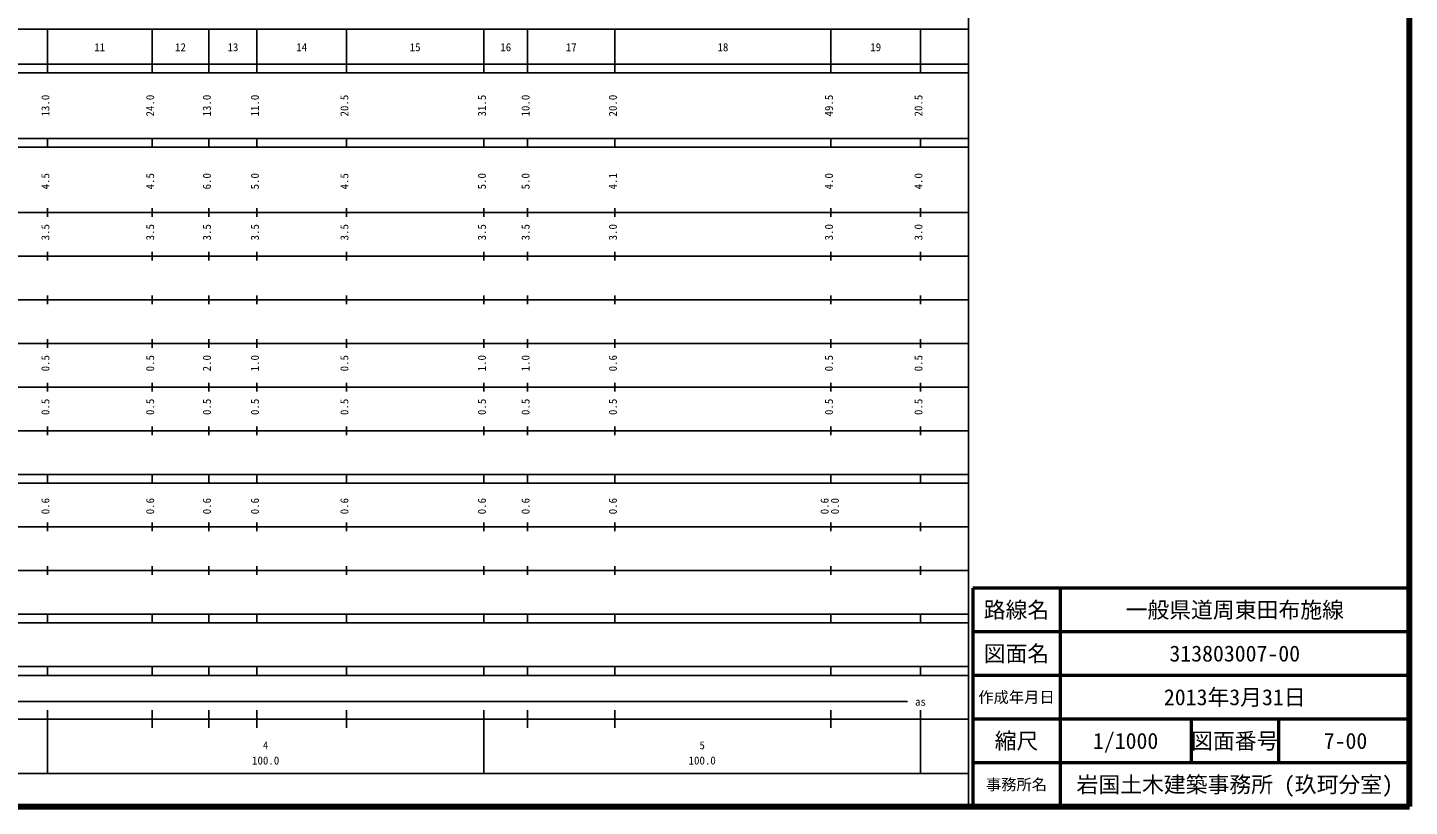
# Model space of a CAD drawing. Units: millimetres on the paper, enlarged 1000 times. Extents: x 40000 to 680000, y 20000 to 380000.
# Drawn here: x 363475 to 680000, y 20000 to 198357 of the extents above; entities that cross this region are included whole.
import ezdxf
from ezdxf.enums import TextEntityAlignment as Align

# ---------------------------------------------------------------- set-up
doc = ezdxf.new("R2010")
doc.units = ezdxf.units.MM
doc.header["$LTSCALE"] = 1000
for name, color, linetype, lineweight in [('M-TTL', 2, 'Continuous', 140), ('M-TTL-BAND', 7, 'Continuous', 25), ('M-TTL-FRAM', 2, 'Continuous', 50), ('M-TTL-LINE', 7, 'Continuous', 50)]:
    doc.layers.add(name, color=color, linetype=linetype, lineweight=lineweight)
doc.layers.add('M-TTL-TXT', color=7, linetype='Continuous')
doc.styles.add('ＭＳ ゴシック', font='')
doc.styles.get('ＭＳ ゴシック').set_extended_font_data('MS Gothic')

msp = doc.modelspace()

# ---------------------------------------------------------------- linework, layer by layer
at = {"layer": 'M-TTL'}
for p, q in [((680000, 20000), (680000, 380000)), ((40000, 20000), (680000, 20000))]:
    msp.add_line(p, q, dxfattribs=at)
at = {"layer": 'M-TTL-BAND'}
for p, q in [((579000, 20000), (579000, 370000)), ((68000, 198000), (579000, 198000)), ((368000, 188000), (368000, 198000)), ((392000, 188000), (392000, 198000)), ((405000, 188000), (405000, 198000)), ((416000, 188000), (416000, 198000)), ((436500, 188000), (436500, 198000)), ((468000, 188000), (468000, 198000)), ((478000, 188000), (478000, 198000)), ((498000, 188000), (498000, 198000)), ((547500, 188000), (547500, 198000)), ((568000, 188000), (568000, 198000)), ((40000, 190000), (579000, 190000)), ((40000, 188000), (579000, 188000)), ((40000, 173000), (579000, 173000)), ((40000, 171000), (579000, 171000)), ((368000, 171000), (368000, 173000)), ((392000, 171000), (392000, 173000)), ((405000, 171000), (405000, 173000)), ((416000, 171000), (416000, 173000)), ((436500, 171000), (436500, 173000)), ((468000, 171000), (468000, 173000)), ((478000, 171000), (478000, 173000)), ((498000, 171000), (498000, 173000)), ((547500, 171000), (547500, 173000)), ((568000, 171000), (568000, 173000)), ((40000, 156000), (579000, 156000)), ((368000, 155000), (368000, 157000)), ((392000, 155000), (392000, 157000)), ((405000, 155000), (405000, 157000)), ((416000, 155000), (416000, 157000)), ((436500, 155000), (436500, 157000)), ((468000, 155000), (468000, 157000)), ((478000, 155000), (478000, 157000)), ((498000, 155000), (498000, 157000)), ((547500, 155000), (547500, 157000)), ((568000, 155000), (568000, 157000)), ((46000, 146000), (579000, 146000)), ((368000, 145000), (368000, 147000)), ((392000, 145000), (392000, 147000)), ((405000, 145000), (405000, 147000)), ((416000, 145000), (416000, 147000)), ((436500, 145000), (436500, 147000)), ((468000, 145000), (468000, 147000)), ((478000, 145000), (478000, 147000)), ((498000, 145000), (498000, 147000)), ((547500, 145000), (547500, 147000)), ((568000, 145000), (568000, 147000)), ((368000, 135000), (368000, 137000)), ((392000, 135000), (392000, 137000)), ((405000, 135000), (405000, 137000)), ((416000, 135000), (416000, 137000)), ((436500, 135000), (436500, 137000)), ((468000, 135000), (468000, 137000)), ((478000, 135000), (478000, 137000)), ((498000, 135000), (498000, 137000)), ((547500, 135000), (547500, 137000)), ((568000, 135000), (568000, 137000)), ((52000, 136000), (579000, 136000)), ((368000, 125000), (368000, 127000)), ((392000, 125000), (392000, 127000)), ((405000, 125000), (405000, 127000)), ((416000, 125000), (416000, 127000)), ((436500, 125000), (436500, 127000)), ((468000, 125000), (468000, 127000)), ((478000, 125000), (478000, 127000)), ((498000, 125000), (498000, 127000)), ((547500, 125000), (547500, 127000)), ((568000, 125000), (568000, 127000)), ((46000, 126000), (579000, 126000)), ((52000, 116000), (579000, 116000)), ((368000, 115000), (368000, 117000)), ((392000, 115000), (392000, 117000)), ((405000, 115000), (405000, 117000)), ((416000, 115000), (416000, 117000)), ((436500, 115000), (436500, 117000)), ((468000, 115000), (468000, 117000)), ((478000, 115000), (478000, 117000)), ((498000, 115000), (498000, 117000)), ((547500, 115000), (547500, 117000)), ((568000, 115000), (568000, 117000)), ((46000, 106000), (579000, 106000)), ((368000, 105000), (368000, 107000)), ((392000, 105000), (392000, 107000)), ((405000, 105000), (405000, 107000)), ((416000, 105000), (416000, 107000)), ((436500, 105000), (436500, 107000)), ((468000, 105000), (468000, 107000)), ((478000, 105000), (478000, 107000)), ((498000, 105000), (498000, 107000)), ((547500, 105000), (547500, 107000)), ((568000, 105000), (568000, 107000)), ((40000, 96000), (579000, 96000)), ((368000, 94000), (368000, 96000)), ((392000, 94000), (392000, 96000)), ((405000, 94000), (405000, 96000)), ((416000, 94000), (416000, 96000)), ((436500, 94000), (436500, 96000)), ((468000, 94000), (468000, 96000)), ((478000, 94000), (478000, 96000)), ((498000, 94000), (498000, 96000)), ((547500, 94000), (547500, 96000)), ((568000, 94000), (568000, 96000)), ((40000, 94000), (579000, 94000)), ((49000, 84000), (579000, 84000)), ((368000, 83000), (368000, 85000)), ((392000, 83000), (392000, 85000)), ((405000, 83000), (405000, 85000)), ((416000, 83000), (416000, 85000)), ((436500, 83000), (436500, 85000)), ((468000, 83000), (468000, 85000)), ((478000, 83000), (478000, 85000)), ((498000, 83000), (498000, 85000)), ((547500, 83000), (547500, 85000)), ((568000, 83000), (568000, 85000)), ((40000, 74000), (579000, 74000)), ((368000, 73000), (368000, 75000)), ((392000, 73000), (392000, 75000)), ((405000, 73000), (405000, 75000)), ((416000, 73000), (416000, 75000)), ((436500, 73000), (436500, 75000)), ((468000, 73000), (468000, 75000)), ((478000, 73000), (478000, 75000)), ((498000, 73000), (498000, 75000)), ((547500, 73000), (547500, 75000)), ((568000, 73000), (568000, 75000)), ((40000, 64000), (579000, 64000)), ((368000, 62000), (368000, 64000)), ((392000, 62000), (392000, 64000)), ((405000, 62000), (405000, 64000)), ((416000, 62000), (416000, 64000)), ((436500, 62000), (436500, 64000)), ((468000, 62000), (468000, 64000)), ((478000, 62000), (478000, 64000)), ((498000, 62000), (498000, 64000)), ((547500, 62000), (547500, 64000)), ((568000, 62000), (568000, 64000)), ((40000, 62000), (579000, 62000)), ((40000, 52000), (579000, 52000)), ((368000, 50000), (368000, 52000)), ((392000, 50000), (392000, 52000)), ((405000, 50000), (405000, 52000)), ((416000, 50000), (416000, 52000)), ((436500, 50000), (436500, 52000)), ((468000, 50000), (468000, 52000)), ((478000, 50000), (478000, 52000)), ((498000, 50000), (498000, 52000)), ((547500, 50000), (547500, 52000)), ((568000, 50000), (568000, 52000)), ((40000, 50000), (579000, 50000)), ((71000, 44000), (565000, 44000)), ((368000, 27500), (368000, 42000)), ((392000, 38000), (392000, 42000)), ((405000, 38000), (405000, 42000)), ((416000, 38000), (416000, 42000)), ((436500, 38000), (436500, 42000)), ((468000, 27500), (468000, 42000)), ((478000, 38000), (478000, 42000)), ((498000, 38000), (498000, 42000)), ((547500, 38000), (547500, 42000)), ((568000, 27500), (568000, 42000)), ((40000, 40000), (579000, 40000)), ((68000, 27500), (579000, 27500))]:
    msp.add_line(p, q, dxfattribs=at)
at = {"layer": 'M-TTL-FRAM'}
for p, q in [((680000, 70000), (580000, 70000)), ((580000, 70000), (580000, 20000))]:
    msp.add_line(p, q, dxfattribs=at)
at = {"layer": 'M-TTL-LINE'}
for p, q in [((600000, 70000), (600000, 20000)), ((680000, 60000), (580000, 60000)), ((680000, 50000), (580000, 50000)), ((680000, 40000), (580000, 40000)), ((630000, 40000), (630000, 30000)), ((650000, 40000), (650000, 30000)), ((680000, 30000), (580000, 30000))]:
    msp.add_line(p, q, dxfattribs=at)

# ---------------------------------------------------------------- texts
at = {"layer": 'M-TTL-BAND', "style": 'ＭＳ ゴシック'}
for s, p in [('11', (380000, 192405)), ('12', (398500, 192405)), ('13', (410500, 192405)), ('14', (426250, 192405)), ('15', (452250, 192405)), ('16', (473000, 192405)), ('17', (488000, 192405)), ('18', (522750, 192405)), ('19', (557750, 192405)), ('as', (568000, 42500)), ('4', (418000, 32523)), ('5', (518000, 32523)), ('100.0', (418000, 29033)), ('100.0', (518000, 29033))]:
    msp.add_text(s, height=1833, dxfattribs=at).set_placement(p, align=Align.BOTTOM_CENTER)
for s, p in [('13.0', (369000, 180500)), ('24.0', (393000, 180500)), ('13.0', (406000, 180500)), ('11.0', (417000, 180500)), ('20.5', (437500, 180500)), ('31.5', (469000, 180500)), ('10.0', (479000, 180500)), ('20.0', (499000, 180500)), ('49.5', (548500, 180500)), ('20.5', (569000, 180500)), ('4.5', (369000, 163174)), ('4.5', (393000, 163174)), ('6.0', (406000, 163174)), ('5.0', (417000, 163174)), ('4.5', (437500, 163174)), ('5.0', (469000, 163174)), ('5.0', (479000, 163174)), ('4.1', (499000, 163174)), ('4.0', (548500, 163174)), ('4.0', (569000, 163174)), ('3.5', (369000, 151500)), ('3.5', (393000, 151500)), ('3.5', (406000, 151500)), ('3.5', (417000, 151500)), ('3.5', (437500, 151500)), ('3.5', (469000, 151500)), ('3.5', (479000, 151500)), ('3.0', (499000, 151500)), ('3.0', (548500, 151500)), ('3.0', (569000, 151500)), ('0.5', (369000, 121500)), ('0.5', (393000, 121500)), ('2.0', (406000, 121500)), ('1.0', (417000, 121500)), ('0.5', (437500, 121500)), ('1.0', (469000, 121500)), ('1.0', (479000, 121500)), ('0.6', (499000, 121500)), ('0.5', (548500, 121500)), ('0.5', (569000, 121500)), ('0.5', (369000, 111500)), ('0.5', (393000, 111500)), ('0.5', (406000, 111500)), ('0.5', (417000, 111500)), ('0.5', (437500, 111500)), ('0.5', (469000, 111500)), ('0.5', (479000, 111500)), ('0.5', (499000, 111500)), ('0.5', (548500, 111500)), ('0.5', (569000, 111500)), ('0.6', (369000, 88764)), ('0.6', (393000, 88764)), ('0.6', (406000, 88764)), ('0.6', (417000, 88764)), ('0.6', (437500, 88764)), ('0.6', (469000, 88764)), ('0.6', (479000, 88764)), ('0.6', (499000, 88764)), ('0.6', (547500, 88764)), ('0.0', (549870, 88764))]:
    msp.add_text(s, height=1833, rotation=90, dxfattribs=at).set_placement(p, align=Align.BOTTOM_CENTER)
at = {"layer": 'M-TTL-TXT', "style": 'ＭＳ ゴシック'}
for s, height, p in [('路線名', 3666, (590000, 65000)), ('路線名', 3666, (590000, 65000)), ('一般県道周東田布施線', 3666, (640000, 65000)), ('図面名', 3666, (590000, 55000)), ('図面名', 3666, (590000, 55000)), ('313803007-00', 3666, (640000, 55000)), ('作成年月日', 2566, (590000, 45000)), ('作成年月日', 2566, (590000, 45000)), ('2013年3月31日', 3666, (640000, 45000)), ('縮尺', 3666, (590000, 35000)), ('縮尺', 3666, (590000, 35000)), ('1/1000', 3666, (615000, 35000)), ('図面番号', 3666, (640000, 35000)), ('図面番号', 3666, (640000, 35000)), (' 7-00', 3666, (664125, 35000)), ('事務所名', 2566, (590000, 25000)), ('事務所名', 2566, (590000, 25000)), ('岩国土木建築事務所 (玖珂分室)', 3666, (640000, 25000))]:
    msp.add_text(s, height=height, dxfattribs=at).set_placement(p, align=Align.MIDDLE_CENTER)

doc.saveas('drawing.dxf')
